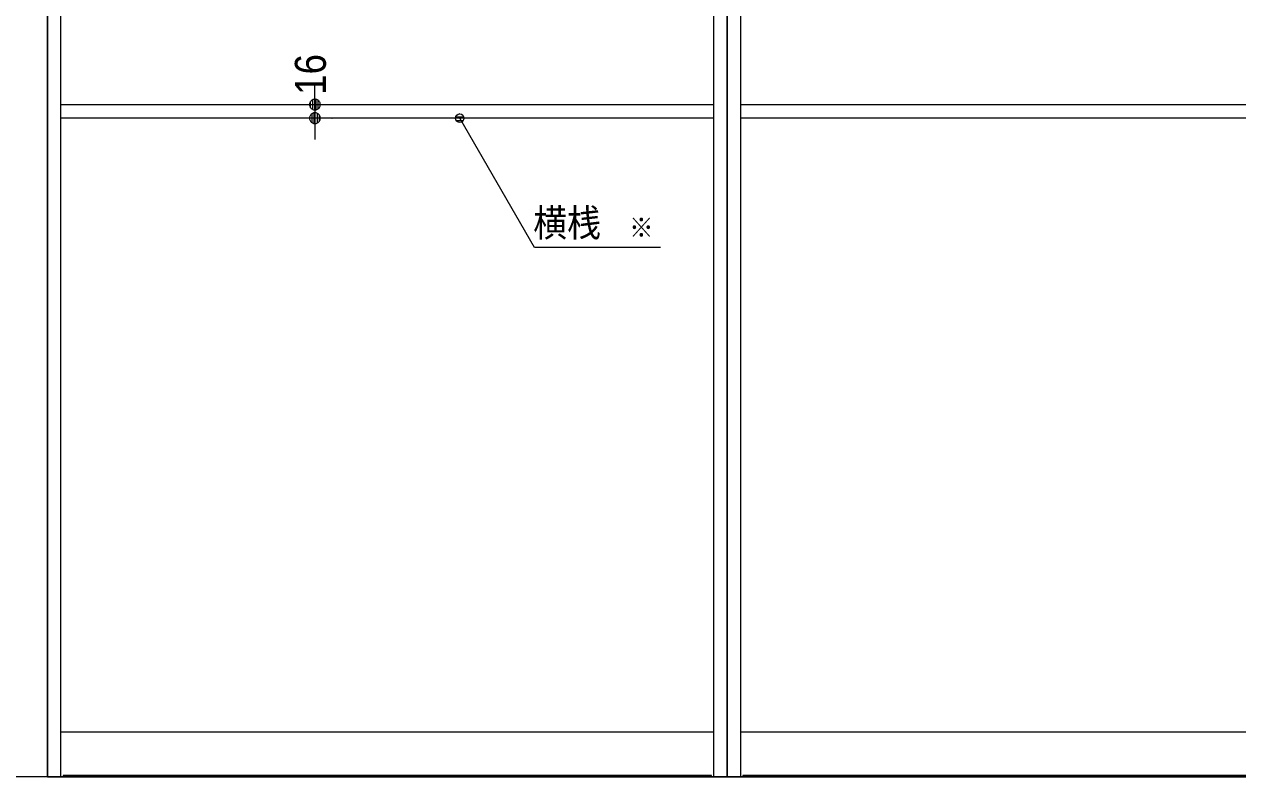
# Model space of a CAD drawing. Units: millimetres, scale not verified. Extents: x -6062 to 6062, y -3045 to 3045.
# Drawn here: x -5343 to -3909, y -2000 to -1111 of the extents above; entities that cross this region are included whole.
import ezdxf
from ezdxf.enums import TextEntityAlignment as Align

# ---------------------------------------------------------------- set-up
doc = ezdxf.new("R2010")
doc.units = ezdxf.units.MM
doc.header["$LTSCALE"] = 20
for name, color, linetype, lineweight in [('0-0_3一般', 7, 'Continuous', 9), ('0-1_2寸法-3', 7, 'Continuous', 9), ('0-3_0', 7, 'Continuous', 9), ('0-4_2寸法-2', 7, 'Continuous', 9)]:
    doc.layers.add(name, color=color, linetype=linetype, lineweight=lineweight)
doc.styles.add('ＭＳ ゴシック', font='')
doc.styles.add('ＭＳ Ｐゴシック', font='')
doc.styles.get('ＭＳ ゴシック').set_extended_font_data('MS Gothic')
doc.styles.get('ＭＳ Ｐゴシック').set_extended_font_data('MS PGothic')

# ---------------------------------------------------------------- blocks, each defined once
blk = doc.blocks.new('_Dot')
at = {"layer": '0-3_0'}
for p, q in [((-10, 0), (-20, 0)), ((9.78, 2), (-9.78, 2)), ((7.99, 6), (-7.99, 6)), ((9.16, -3.98), (-9.16, -3.98)), ((6, -7.98), (-6, -7.98))]:
    blk.add_line(p, q, dxfattribs=at)
for points in [[(10, 0), (9.92, 1.25), (9.69, 2.49), (9.3, 3.68), (8.76, 4.82), (8.09, 5.88), (7.29, 6.85), (6.37, 7.71), (5.36, 8.44), (4.26, 9.05), (3.09, 9.51), (1.87, 9.82), (0.63, 9.98), (-0.63, 9.98), (-1.87, 9.82), (-3.09, 9.51), (-4.26, 9.05), (-5.36, 8.44), (-6.37, 7.71), (-7.29, 6.85), (-8.09, 5.88), (-8.76, 4.82), (-9.3, 3.68), (-9.69, 2.49), (-9.92, 1.25), (-10, 0), (0, 0)], [(-10, 0), (-9.92, -1.25), (-9.69, -2.49), (-9.3, -3.68), (-8.76, -4.82), (-8.09, -5.88), (-7.29, -6.85), (-6.37, -7.71), (-5.36, -8.44), (-4.26, -9.05), (-3.09, -9.51), (-1.87, -9.82), (-0.63, -9.98), (0.63, -9.98), (1.87, -9.82), (3.09, -9.51), (4.26, -9.05), (5.36, -8.44), (6.37, -7.71), (7.29, -6.85), (8.09, -5.88), (8.76, -4.82), (9.3, -3.68), (9.69, -2.49), (9.92, -1.25), (10, 0), (0, 0)]]:
    blk.add_lwpolyline(points, close=True, dxfattribs=at)
blk = doc.blocks.new('グループ-51')
at = {"layer": '0-0_3一般'}
for p, q in [((-70560, -40000), (-70560, 6840)), ((-70240, -40000), (-70240, 6840)), ((-54820, 6840), (-54820, -40000)), ((-54500, 6840), (-54500, -40000)), ((-70240, -38940), (-54820, -38940)), ((-70560, -40000), (-54500, -40000))]:
    blk.add_line(p, q, dxfattribs=at)
blk = doc.blocks.new('グループ-53')
at = {"layer": '0-0_3一般'}
blk.add_lwpolyline([(-70190, -39970), (-70190, -40000), (-54870, -40000), (-54870, -39970)], close=True, dxfattribs=at)
blk = doc.blocks.new('グループ-54')
at = {"layer": '0-0_3一般'}
for p, q in [((-54180, -40000), (-54180, 6840)), ((-54180, -38940), (-38760, -38940)), ((-54500, -40000), (-38440, -40000))]:
    blk.add_line(p, q, dxfattribs=at)
blk.add_lwpolyline([(-54500, -40000), (-54500, 6840), (-38440, 6840)], dxfattribs=at)
blk = doc.blocks.new('グループ-56')
at = {"layer": '0-0_3一般'}
for p, q in [((-38810, -39970), (-54130, -39970)), ((-54130, -39970), (-54130, -40000)), ((-54130, -40000), (-38810, -40000)), ((-38810, -40000), (-38810, -39970))]:
    blk.add_line(p, q, dxfattribs=at)
blk = doc.blocks.new('グループ-63')
at = {"layer": '0-0_3一般'}
for p, q in [((-70560, 7000), (-70560, -40000)), ((-4320, -40000), (-72560, -40000))]:
    blk.add_line(p, q, dxfattribs=at)
blk = doc.blocks.new('グループ-64')
at = {"layer": '0-0_3一般'}
for p, q in [((-70240, -24120), (-54820, -24120)), ((-54180, -24120), (-38760, -24120)), ((-54820, -24440), (-70240, -24440)), ((-38760, -24440), (-54180, -24440))]:
    blk.add_line(p, q, dxfattribs=at)
for name in ['グループ-63', 'グループ-51', 'グループ-54', 'グループ-53', 'グループ-56']:
    blk.add_blockref(name, (0, 0), dxfattribs=at)

msp = doc.modelspace()

# ---------------------------------------------------------------- linework, layer by layer
at = {"layer": '0-1_2寸法-3'}
for p, q in [((-4828.33, -1217.01), (-4828.67, -1217.01)), ((-4828.33, -1217.01), (-4828.67, -1217.01)), ((-4823.61, -1221.01), (-4833.39, -1221.01)), ((-4824.5, -1225.01), (-4832.5, -1225.01))]:
    msp.add_line(p, q, dxfattribs=at)
msp.add_lwpolyline([(-4591.16, -1374.84), (-4740.26, -1374.84), (-4828.5, -1222)], dxfattribs=at)
msp.add_circle((-4828.5, -1222), 5.01, dxfattribs=at)
msp.add_circle((-4828.5, -1222), 5.01, dxfattribs=at)
at = {"layer": '0-4_2寸法-2'}
for p, q in [((-4999.5, -1193.29), (-4999.5, -1180.58)), ((-4999.5, -1206), (-4999.5, -1222)), ((-4979.5, -1206), (-4979.3, -1206)), ((-4979.5, -1222), (-4979.3, -1222)), ((-4999.5, -1234.71), (-4999.5, -1247.42))]:
    msp.add_line(p, q, dxfattribs=at)

# ---------------------------------------------------------------- block references
at = {"layer": '0-0_3一般', "xscale": 0.05, "yscale": 0.05}
msp.add_blockref('グループ-64', (-1787.5, 0), dxfattribs=at)
at = {"layer": '0-4_2寸法-2', "xscale": 0.6356201, "yscale": 0.6356201}
for p, rotation in [((-4999.5, -1206), 270), ((-4999.5, -1222), 90)]:
    msp.add_blockref('_Dot', p, dxfattribs=dict(at, rotation=rotation))

# ---------------------------------------------------------------- texts
at = {"layer": '0-1_2寸法-3', "style": 'ＭＳ ゴシック', "width": 0.9}
for s, height, p in [('横桟', 32.55, (-4741.61, -1371.66)), ('※', 23.31, (-4628.26, -1369.88))]:
    msp.add_text(s, height=height, dxfattribs=at).set_placement(p, align=Align.BOTTOM_LEFT)
at = {"layer": '0-4_2寸法-2', "style": 'ＭＳ Ｐゴシック', "width": 0.9}
msp.add_text('16', height=36.66, rotation=90, dxfattribs=at).set_placement((-4975.53, -1194.33), align=Align.BOTTOM_LEFT)

doc.saveas('drawing.dxf')
